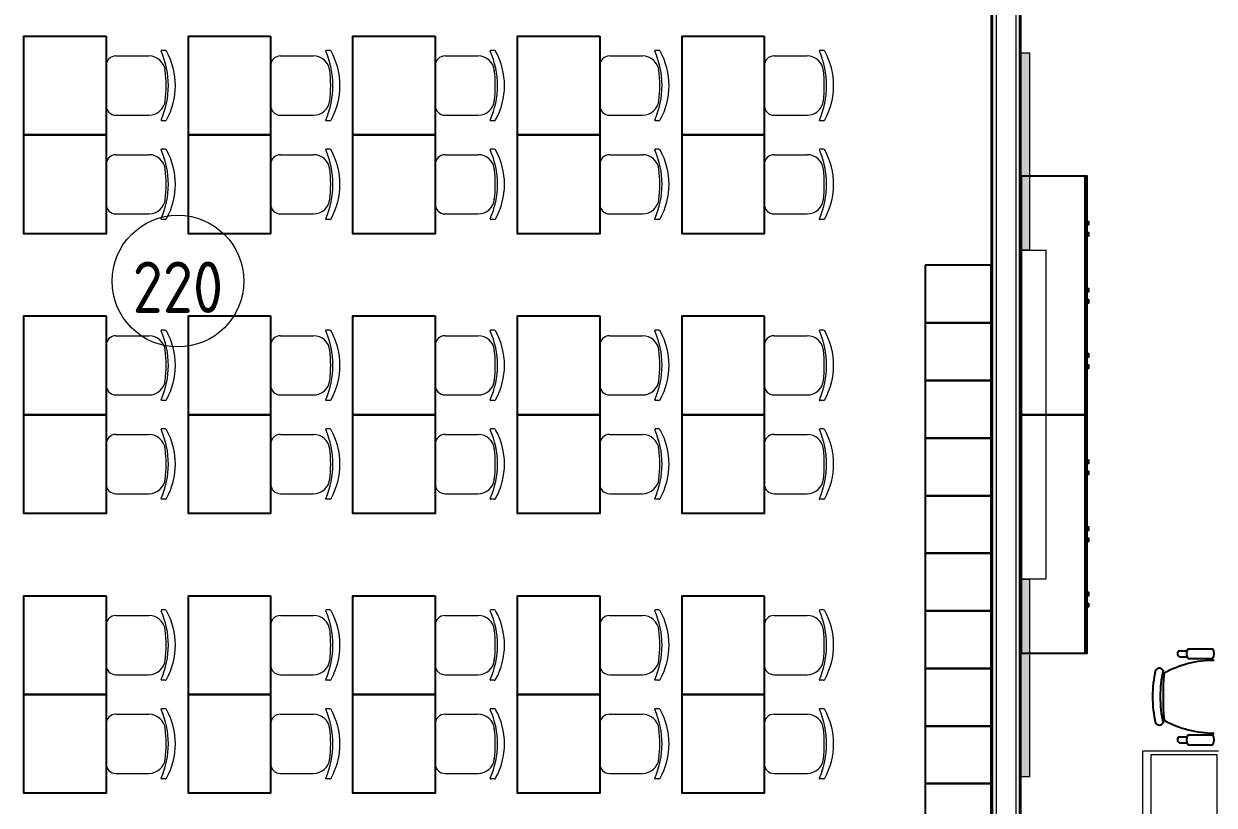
# Model space of a CAD drawing. Header units: millimetres. Extents: x -42533 to 645315, y 3457 to 82611.
# Drawn here: x 168850 to 176084, y 34533 to 39281 of the extents above; entities that cross this region are included whole.
import ezdxf

# ---------------------------------------------------------------- set-up
doc = ezdxf.new("R2010")
doc.units = ezdxf.units.MM
for name, color, linetype, lineweight in [('Аннотация', 7, 'Continuous', 18), ('Стены отделка', 7, 'Continuous', 30), ('Стены перегородки', 7, 'Continuous', 30), ('Стены штриховка', 7, 'Continuous', 9), ('ТХ', 5, 'Continuous', 0), ('ШТРИХОВКА', 252, 'Continuous', 15)]:
    doc.layers.add(name, color=color, linetype=linetype, lineweight=lineweight)
doc.layers.add('Линии', color=7, linetype='Continuous', lineweight=9, true_color=0x00a600)
doc.layers.add('ЭОМ_Лотки рабочие', color=5, linetype='Continuous')
doc.styles.add('GOST Common', font='GOST_Common.ttf', dxfattribs={"width": 0.9, "height": 350})

# ---------------------------------------------------------------- blocks, each defined once
blk = doc.blocks.new('Стул ученич штабелир №5-7')
at = {"color": 0, "linetype": 'ByBlock', "lineweight": -2}
for p, q in [((-120.1, 0), (120.1, 0)), ((-120.1, 0), (120.1, 0)), ((-179.9, -60), (-179.9, -260.3)), ((-179.9, -60), (-179.9, -260.3)), ((180.1, -60), (180.1, -260.3)), ((180.1, -60), (180.1, -260.3)), ((-213.4, -359), (-213.4, -337.3)), ((-213.4, -359), (-213.4, -337.3)), ((213.6, -359), (213.6, -337.3)), ((213.6, -359), (213.6, -337.3))]:
    blk.add_line(p, q, dxfattribs=at)
for centre, radius, start, end in [((-119.9, -60), 60, 90, 180), ((-119.9, -60), 60, 90, 180), ((120.1, -60), 60, 0, 90), ((120.1, -60), 60, 0, 90), ((-79.9, -260.3), 100, 180, 264.25844), ((-79.9, -260.3), 100, 180, 264.25844), ((80.1, -260.3), 100, 275.74156, 0), ((80.1, -260.3), 100, 275.74156, 0), ((-210.4, -337.3), 3, 63.89783, 180), ((-210.4, -337.3), 3, 63.89783, 180), ((-203.4, -359), 10, 180, 238.06825), ((-203.4, -359), 10, 180, 238.06825), ((0.1, 142.3), 520.8, 246.31951, 293.68049), ((0.1, 142.3), 520.8, 246.31951, 293.68049), ((0.1, 435.5), 800.4, 263.24698, 276.75302), ((0.1, 435.5), 800.4, 263.24698, 276.75302), ((203.6, -359), 10, 301.93175, 0), ((203.6, -359), 10, 301.93175, 0), ((210.6, -337.3), 3, 0, 116.10217), ((210.6, -337.3), 3, 0, 116.10217), ((0.1, 9), 430.5, 240.99166, 299.00834), ((0.1, 9), 430.5, 240.99166, 299.00834)]:
    blk.add_arc(centre, radius, start, end, dxfattribs=at)
blk = doc.blocks.new('Тх 2 этаж')
at = {"lineweight": 0, "true_color": 0x939598}
h = blk.add_hatch(color=252, dxfattribs=at)
h.dxf.hatch_style = 1
h.paths.add_polyline_path([(30947.8, 5623.8), (30997.8, 5623.8), (30997.8, 4423.8), (30947.8, 4423.8)])
h = blk.add_hatch(color=252, dxfattribs=at)
h.dxf.hatch_style = 1
h.paths.add_polyline_path([(30947.8, 2423.8), (30997.8, 2423.8), (30997.8, 1223.8), (30947.8, 1223.8)])
at = {"color": 252, "linetype": 'Continuous', "true_color": 0x939598}
for p, q in [((31335.8, 3423.8), (31335.8, 4873.8)), ((31335.8, 1973.8), (31335.8, 3423.8)), ((31908.5, 1989.7), (31954.1, 1989.6)), ((31959.9, 2001.7), (32111.1, 2001.7)), ((31908.6, 1952.9), (31954.3, 1952.9)), ((31959.9, 1941.5), (32111.1, 1941.5)), ((31908.6, 1467.2), (31954.3, 1467.2)), ((31959.9, 1478.7), (32111.1, 1478.7)), ((31908.5, 1430.5), (31954.1, 1430.5)), ((31959.9, 1418.5), (32111.1, 1418.5))]:
    blk.add_line(p, q, dxfattribs=at)
at = {"color": 252, "linetype": 'Continuous', "lineweight": 5, "true_color": 0x939598}
for p in [(31685.8, 831.8), (32146.8, 1379.7)]:
    blk.add_line(p, (31685.8, 1379.7), dxfattribs=at)
at = {"color": 252, "true_color": 0x939598}
for points in [[(25386, 5723.8), (25386, 5123.8), (24886, 5123.8), (24886, 5723.8)], [(26386, 5723.8), (26386, 5123.8), (25886, 5123.8), (25886, 5723.8)], [(27386, 5723.8), (27386, 5123.8), (26886, 5123.8), (26886, 5723.8)], [(28386, 5723.8), (28386, 5123.8), (27886, 5123.8), (27886, 5723.8)], [(29386, 5723.8), (29386, 5123.8), (28886, 5123.8), (28886, 5723.8)], [(25386, 5123.8), (25386, 4523.8), (24886, 4523.8), (24886, 5123.8)], [(26386, 5123.8), (26386, 4523.8), (25886, 4523.8), (25886, 5123.8)], [(27386, 5123.8), (27386, 4523.8), (26886, 4523.8), (26886, 5123.8)], [(28386, 5123.8), (28386, 4523.8), (27886, 4523.8), (27886, 5123.8)], [(29386, 5123.8), (29386, 4523.8), (28886, 4523.8), (28886, 5123.8)], [(25386, 4023.8), (25386, 3423.8), (24886, 3423.8), (24886, 4023.8)], [(26386, 4023.8), (26386, 3423.8), (25886, 3423.8), (25886, 4023.8)], [(27386, 4023.8), (27386, 3423.8), (26886, 3423.8), (26886, 4023.8)], [(28386, 4023.8), (28386, 3423.8), (27886, 3423.8), (27886, 4023.8)], [(29386, 4023.8), (29386, 3423.8), (28886, 3423.8), (28886, 4023.8)], [(25386, 3423.8), (25386, 2823.8), (24886, 2823.8), (24886, 3423.8)], [(26386, 3423.8), (26386, 2823.8), (25886, 2823.8), (25886, 3423.8)], [(27386, 3423.8), (27386, 2823.8), (26886, 2823.8), (26886, 3423.8)], [(28386, 3423.8), (28386, 2823.8), (27886, 2823.8), (27886, 3423.8)], [(29386, 3423.8), (29386, 2823.8), (28886, 2823.8), (28886, 3423.8)], [(25386, 2323.8), (25386, 1723.8), (24886, 1723.8), (24886, 2323.8)], [(26386, 2323.8), (26386, 1723.8), (25886, 1723.8), (25886, 2323.8)], [(27386, 2323.8), (27386, 1723.8), (26886, 1723.8), (26886, 2323.8)], [(28386, 2323.8), (28386, 1723.8), (27886, 1723.8), (27886, 2323.8)], [(29386, 2323.8), (29386, 1723.8), (28886, 1723.8), (28886, 2323.8)], [(25386, 1723.8), (25386, 1123.8), (24886, 1123.8), (24886, 1723.8)], [(26386, 1723.8), (26386, 1123.8), (25886, 1123.8), (25886, 1723.8)], [(27386, 1723.8), (27386, 1123.8), (26886, 1123.8), (26886, 1723.8)], [(28386, 1723.8), (28386, 1123.8), (27886, 1123.8), (27886, 1723.8)], [(29386, 1723.8), (29386, 1123.8), (28886, 1123.8), (28886, 1723.8)]]:
    blk.add_lwpolyline(points, close=True, dxfattribs=at)
at = {"color": 252, "lineweight": 0, "true_color": 0x939598}
for points in [[(30947.8, 5623.8), (30997.8, 5623.8), (30997.8, 4423.8), (30947.8, 4423.8), (30947.8, 5623.8)], [(30947.8, 2423.8), (30997.8, 2423.8), (30997.8, 1223.8), (30947.8, 1223.8), (30947.8, 2423.8)]]:
    blk.add_lwpolyline(points, dxfattribs=at)
at = {"color": 252, "linetype": 'Continuous', "true_color": 0x939598}
for points in [[(30947.8, 3423.8), (31347.8, 3423.8), (31347.8, 4873.8), (30947.8, 4873.8)], [(31347.8, 4596.7), (31347.8, 4579.3), (31358, 4579.3), (31358, 4596.7)], [(31347.8, 4529), (31347.8, 4511.6), (31358, 4511.6), (31358, 4529)], [(31347.8, 4189.7), (31347.8, 4172.3), (31358, 4172.3), (31358, 4189.7)], [(31347.8, 4122), (31347.8, 4104.6), (31358, 4104.6), (31358, 4122)], [(31347.8, 3792.8), (31347.8, 3775.4), (31358, 3775.4), (31358, 3792.8)], [(31347.8, 3725.1), (31347.8, 3707.7), (31358, 3707.7), (31358, 3725.1)], [(30947.8, 1973.8), (31347.8, 1973.8), (31347.8, 3423.8), (30947.8, 3423.8)], [(31347.8, 3146.7), (31347.8, 3129.3), (31358, 3129.3), (31358, 3146.7)], [(31347.8, 3079), (31347.8, 3061.6), (31358, 3061.6), (31358, 3079)], [(31347.8, 2739.7), (31347.8, 2722.3), (31358, 2722.3), (31358, 2739.7)], [(31347.8, 2672), (31347.8, 2654.6), (31358, 2654.6), (31358, 2672)], [(31347.8, 2342.8), (31347.8, 2325.4), (31358, 2325.4), (31358, 2342.8)], [(31347.8, 2275.1), (31347.8, 2257.7), (31358, 2257.7), (31358, 2275.1)]]:
    blk.add_lwpolyline(points, close=True, dxfattribs=at)
at = {"color": 252, "linetype": 'Continuous', "lineweight": 5, "true_color": 0x939598}
for points in [[(31097.8, 4423.8), (31097.8, 2423.8), (30947.8, 2423.8), (30947.8, 4423.8)], [(31737, 858.2), (31737, 1358.2), (32137, 1358.2), (32137, 858.2)]]:
    blk.add_lwpolyline(points, close=True, dxfattribs=at)
at = {"color": 252, "true_color": 0x939598}
for points in [[(30363.8, 4331.8), (30363.8, 3981.8), (30763.8, 3981.8), (30763.8, 4331.8), (30363.8, 4331.8)], [(30363.8, 3981.8), (30363.8, 3631.8), (30763.8, 3631.8), (30763.8, 3981.8), (30363.8, 3981.8)], [(30363.8, 3631.8), (30363.8, 3281.8), (30763.8, 3281.8), (30763.8, 3631.8), (30363.8, 3631.8)], [(30363.8, 3281.8), (30363.8, 2931.8), (30763.8, 2931.8), (30763.8, 3281.8), (30363.8, 3281.8)], [(30363.8, 2931.8), (30363.8, 2581.8), (30763.8, 2581.8), (30763.8, 2931.8), (30363.8, 2931.8)], [(30363.8, 2581.8), (30363.8, 2231.8), (30763.8, 2231.8), (30763.8, 2581.8), (30363.8, 2581.8)], [(30363.8, 2231.8), (30363.8, 1881.8), (30763.8, 1881.8), (30763.8, 2231.8), (30363.8, 2231.8)], [(30363.8, 1881.8), (30363.8, 1531.8), (30763.8, 1531.8), (30763.8, 1881.8), (30363.8, 1881.8)], [(30363.8, 1531.8), (30363.8, 1181.8), (30763.8, 1181.8), (30763.8, 1531.8), (30363.8, 1531.8)], [(30363.8, 1181.8), (30363.8, 831.8), (30763.8, 831.8), (30763.8, 1181.8), (30363.8, 1181.8)]]:
    blk.add_lwpolyline(points, dxfattribs=at)
at = {"color": 252, "linetype": 'Continuous', "true_color": 0x939598}
for centre, radius, start, end in [((31917, 1971.3), 20.2, 114.89545, 245.33537), ((32010, 1971.6), 58.4, 148.95101, 211.04877), ((32061.1, 1971.6), 58.4, 328.95097, 31.04877), ((31786.2, 1855.4), 28.1, 34.29007, 145.70964), ((32118.9, 1306.7), 624.5, 89.87797, 119.10589), ((32493.1, 1710.8), 747.5, 167.60199, 192.39777), ((32539.5, 1710.8), 747.5, 167.60199, 192.39777), ((33571.4, 1710.8), 1761.9, 175.39382, 184.65462), ((31786.2, 1566.1), 28.1, 214.29147, 325.70827), ((32118.9, 2113.5), 624.5, 240.90677, 270.12147), ((31917.1, 1448.9), 20.2, 114.89545, 245.33537), ((32010, 1448.6), 58.4, 148.95098, 211.04877), ((32061.1, 1448.6), 58.4, 328.95097, 31.04877)]:
    blk.add_arc(centre, radius, start, end, dxfattribs=at)
at = {"layer": 'ТХ', "color": 252, "lineweight": 0, "true_color": 0x939598, "rotation": 90}
for p in [(25386, 5423.8), (26386, 5423.8), (27386, 5423.8), (28386, 5423.8), (29386, 5423.8), (25386, 4823.8), (26386, 4823.8), (27386, 4823.8), (28386, 4823.8), (29386, 4823.8), (25386, 3723.8), (26386, 3723.8), (27386, 3723.8), (28386, 3723.8), (29386, 3723.8), (25386, 3123.8), (26386, 3123.8), (27386, 3123.8), (28386, 3123.8), (29386, 3123.8), (25386, 2023.8), (26386, 2023.8), (27386, 2023.8), (28386, 2023.8), (29386, 2023.8), (25386, 1423.8), (26386, 1423.8), (27386, 1423.8), (28386, 1423.8), (29386, 1423.8)]:
    blk.add_blockref('Стул ученич штабелир №5-7', p, dxfattribs=at)
blk = doc.blocks.new('План 2 этажа')
at = {"layer": 'Линии', "color": 8}
blk.add_circle((20132.875, 6560.798), 400, dxfattribs=at)
at = {"layer": 'Стены отделка', "color": 8, "lineweight": 9}
for p, q in [((25246.357, 8686.342), (25246.357, 2736.931)), ((25074.357, 8223.342), (25074.357, 2948.931)), ((25086.357, 2936.931), (25086.357, 8235.342)), ((25258.357, 2768.931), (25258.357, 8235.342))]:
    blk.add_line(p, q, dxfattribs=at)
at = {"layer": 'Стены перегородки', "color": 8, "lineweight": 18}
for p, q in [((25106.357, 8686.342), (25106.357, 2736.931)), ((25226.357, 2736.931), (25226.357, 8686.342))]:
    blk.add_line(p, q, dxfattribs=at)
at = {"layer": 'Стены штриховка', "color": 8}
for p, q in [((25256.357, 2766.931), (25256.357, 8650.342)), ((25076.357, 8225.342), (25076.357, 2946.931))]:
    blk.add_line(p, q, dxfattribs=at)
at = {"layer": 'ЭОМ_Лотки рабочие'}
blk.add_blockref('Тх 2 этаж', (-5689.424, 2325.176), dxfattribs=at)
at = {"layer": 'Аннотация', "color": 8, "lineweight": 9, "insert": (20132.875, 6523.85), "char_height": 312.5, "width": 520.21112, "attachment_point": 5, "line_spacing_factor": 1.022766, "style": 'GOST Common'}
blk.add_mtext('220', dxfattribs=at)

msp = doc.modelspace()

# ---------------------------------------------------------------- block references
at = {"layer": 'ШТРИХОВКА'}
msp.add_blockref('План 2 этажа', (149653.4, 31156.8), dxfattribs=at)

doc.saveas('drawing.dxf')
